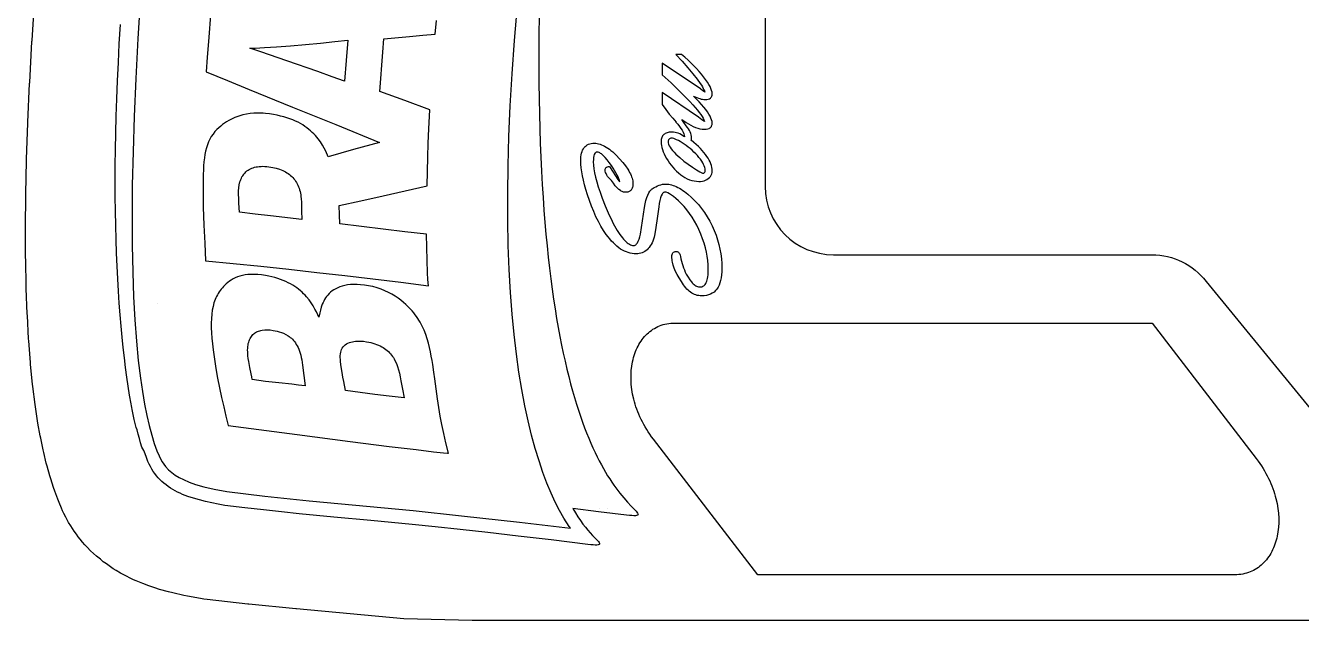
# Model space of a CAD drawing. Extents: x 0 to 500, y 0 to 300.
# Drawn here: x 0 to 280.2, y 0 to 130.6 of the extents above; entities that cross this region are included whole.
import ezdxf

# ---------------------------------------------------------------- set-up
doc = ezdxf.new("R2010")
doc.units = 0
doc.layers.add('Nível Padrão', color=18, linetype='CONTINUOUS')

msp = doc.modelspace()

# ---------------------------------------------------------------- linework, layer by layer
at = {"layer": 'Nível Padrão'}
msp.add_lwpolyline([(306.59, 16.59, 0.224903), (310.46, 14.76), (434.51, 14.76, 0.414214), (484.51, 64.76), (484.51, 234.76, 0.414214), (434.51, 284.76), (182.38, 284.76, 0.414214), (162.38, 264.76), (162.38, 95.32, 0.414184), (177.38, 80.32), (197.28, 80.31), (247.34, 80.31, -0.232852), (259.23, 74.46), (306.59, 16.59)], format="xyb", close=True, dxfattribs=at)
for points in [[(449.9, 0), (132.06, 0), (98.06, 0), (83.1, 0.36), (59.47, 2.54), (59.33, 2.55), (49.04, 3.58), (48.79, 3.6), (39.85, 4.61), (39.15, 4.7), (38.45, 4.82), (35.53, 5.36), (34.76, 5.51), (32.34, 6.06), (31.36, 6.31), (29.44, 6.84), (28.43, 7.15), (26.88, 7.68), (26.31, 7.88), (25.75, 8.1), (24.31, 8.7), (23.71, 8.96), (23.12, 9.24), (22.06, 9.77), (21.47, 10.07), (20.89, 10.4), (19.91, 10.98), (19.27, 11.37), (18.64, 11.79), (17.75, 12.42), (17.08, 12.91), (16.43, 13.43), (15.62, 14.11), (14.95, 14.7), (14.3, 15.33), (13.57, 16.07), (13.04, 16.63), (12.53, 17.22), (11.98, 17.87), (11.57, 18.39), (11.17, 18.92), (10.66, 19.64), (10.28, 20.19), (9.93, 20.75), (9.47, 21.52), (9.14, 22.09), (8.83, 22.67), (8.41, 23.49), (8.13, 24.08), (7.87, 24.67), (7.36, 25.89), (7.07, 26.62), (6.42, 28.38), (6.14, 29.19), (5.54, 31.07), (5.32, 31.8), (4.74, 33.9), (4.56, 34.56), (4, 36.88), (3.87, 37.49), (3.34, 40.03), (3.23, 40.58), (2.73, 43.36), (2.65, 43.87), (2.19, 46.89), (2.12, 47.4), (1.62, 51.37), (1.56, 51.87), (1.13, 56.21), (1.09, 56.67), (0.72, 61.41), (0.69, 61.82), (0.4, 66.98), (0.4, 66.98), (0.38, 67.35), (0.17, 72.93), (0.16, 73.27), (0.04, 79.3), (0.03, 79.61), (0, 86.09), (0, 86.37), (0.06, 93.33), (0.07, 93.59), (0.23, 101.04), (0.24, 101.28), (0.51, 109.24), (0.52, 109.46), (0.91, 117.94), (0.92, 118.14), (1.42, 127.15), (1.43, 127.34), (2.06, 136.91)], [(25.28, 137.19), (24.69, 127.81), (24.22, 118.99), (23.86, 110.68), (23.6, 102.89), (23.45, 95.59), (23.39, 88.78), (23.42, 82.42), (23.53, 76.52), (23.73, 71.05), (24.01, 66), (24.35, 61.36), (24.76, 57.1), (25.23, 53.21), (25.67, 50.25), (26.14, 47.53), (26.63, 45.04), (27.16, 42.78), (27.71, 40.73), (28.28, 38.89), (28.86, 37.24), (29.31, 36.12), (29.63, 35.47), (29.98, 34.86), (30.36, 34.3), (30.77, 33.78), (31.41, 33.11), (32.1, 32.5), (32.88, 31.93), (33.73, 31.41), (34.66, 30.93), (35.94, 30.37), (37.33, 29.88), (39.13, 29.36), (41.41, 28.82), (44.17, 28.3), (52.58, 27.31), (62.27, 26.31), (85.15, 24.12), (95.76, 23.01), (108.46, 21.59), (119.63, 20.25), (119.63, 20.25), (119.37, 20.62), (118.2, 22.48), (117.26, 24.16), (116.33, 25.98), (115.41, 27.98), (114.5, 30.15), (113.61, 32.49), (112.75, 35.03), (111.91, 37.75), (111.11, 40.68), (110.34, 43.81), (109.62, 47.15), (108.95, 50.71), (108.33, 54.5), (107.77, 58.51), (107.27, 62.77), (106.84, 67.28), (106.48, 72.04), (106.2, 77.05), (106, 82.34), (105.89, 87.89), (105.87, 93.73), (105.95, 99.86), (106.13, 106.27), (106.42, 112.99), (106.82, 120.02), (107.34, 127.36), (107.99, 135.02)], [(112.77, 132.54), (112.73, 128.77), (112.7, 125.08), (112.71, 121.49), (112.73, 117.98), (112.77, 114.56), (112.84, 111.22), (112.93, 107.97), (113.03, 104.8), (113.16, 101.71), (113.3, 98.7), (113.46, 95.76), (113.64, 92.91), (113.84, 90.13), (114.05, 87.43), (114.28, 84.8), (114.52, 82.25), (114.78, 79.77), (115.06, 77.35), (115.34, 75.01), (115.64, 72.74), (115.96, 70.54), (116.29, 68.4), (116.62, 66.33), (116.97, 64.32), (117.33, 62.37), (117.7, 60.49), (118.08, 58.67), (118.47, 56.91), (118.87, 55.2), (119.28, 53.56), (119.69, 51.97), (120.11, 50.44), (120.54, 48.96), (120.97, 47.53), (121.41, 46.16), (121.85, 44.84), (122.3, 43.57), (122.75, 42.34), (123.21, 41.17), (123.66, 40.04), (124.12, 38.95), (124.58, 37.92), (125.05, 36.92), (125.51, 35.97), (125.97, 35.05), (126.44, 34.18), (126.9, 33.35), (127.36, 32.55), (127.82, 31.79), (128.27, 31.07), (128.73, 30.38), (129.18, 29.72), (129.62, 29.1), (130.5, 27.94), (131.35, 26.9), (132.18, 25.96), (132.97, 25.13), (133.58, 24.52), (134.07, 24.01), (134.25, 23.79), (134.39, 23.6), (134.48, 23.44), (134.51, 23.3), (134.5, 23.24), (134.47, 23.18), (134.43, 23.14), (134.37, 23.1), (134.18, 23.04), (133.92, 23), (133.57, 23), (133.13, 23.02), (132.59, 23.06), (131.94, 23.14), (125.84, 23.88), (120.17, 24.56), (120.17, 24.56), (120.74, 23.62), (121.3, 22.74), (121.85, 21.92), (122.4, 21.16), (122.94, 20.46), (123.48, 19.82), (124, 19.23), (124.51, 18.69), (125.11, 18.08), (125.6, 17.57), (125.79, 17.35), (125.93, 17.16), (126.01, 17), (126.04, 16.86), (126.03, 16.8), (126.01, 16.75), (125.96, 16.7), (125.9, 16.66), (125.72, 16.6), (125.46, 16.57), (125.11, 16.56), (124.66, 16.58), (124.12, 16.63), (123.48, 16.7), (115.44, 17.68), (108.14, 18.54), (101.5, 19.3), (95.45, 19.96), (89.93, 20.55), (84.86, 21.07), (75.81, 21.95), (67.73, 22.71), (60.07, 23.45), (56.22, 23.84), (52.26, 24.27), (48.13, 24.74), (43.76, 25.26), (42.3, 25.53), (40.88, 25.81), (39.51, 26.12), (38.18, 26.46), (36.89, 26.83), (35.66, 27.24), (35.07, 27.46), (34.49, 27.7), (33.92, 27.95), (33.37, 28.21), (32.83, 28.49), (32.31, 28.78), (31.81, 29.09), (31.32, 29.42), (30.85, 29.76), (30.39, 30.13), (29.96, 30.51), (29.54, 30.91), (29.14, 31.33), (28.76, 31.78), (28.4, 32.24), (28.06, 32.73), (27.74, 33.24), (27.43, 33.78), (27.15, 34.34), (26.89, 34.93), (26.56, 35.76), (26.25, 36.6), (26.12, 36.97), (25.97, 37.34), (25.79, 37.71), (25.57, 38.09), (25.28, 39.02), (25.01, 39.96), (24.75, 40.9), (24.5, 41.85), (24.31, 42.41), (24.15, 42.98), (24.01, 43.55), (23.89, 44.11), (23.51, 45.93), (23.29, 47.13), (23.17, 47.61), (22.86, 49.48), (22.55, 51.42), (22.26, 53.43), (21.98, 55.52), (21.71, 57.68), (21.45, 59.92), (21.21, 62.23), (20.98, 64.62), (20.77, 67.09), (20.58, 69.65), (20.4, 72.28), (20.24, 75), (20.1, 77.8), (19.98, 80.69), (19.88, 83.67), (19.81, 86.73), (19.75, 89.89), (19.72, 93.13), (19.71, 96.47), (19.72, 99.9), (19.77, 103.42), (19.83, 107.04), (19.93, 110.76), (20.05, 114.58), (20.2, 118.49), (20.38, 122.51), (20.59, 126.63), (20.83, 130.85)], [(40.72, 133.85), (40.15, 127.16), (39.89, 123.72), (39.66, 120.46), (44.34, 118.54), (49.07, 116.61), (58.59, 112.75), (68.17, 108.88), (77.71, 104.99), (72.02, 103.42), (66.48, 101.85), (65.91, 103.04), (65.57, 103.7), (65.19, 104.38), (64.74, 105.08), (64.23, 105.78), (63.94, 106.13), (63.64, 106.49), (63.32, 106.84), (62.97, 107.18), (62.6, 107.52), (62.21, 107.85), (61.79, 108.18), (61.34, 108.5), (60.87, 108.81), (60.37, 109.1), (59.84, 109.39), (59.28, 109.66), (58.69, 109.92), (58.07, 110.16), (57.41, 110.39), (56.72, 110.59), (55.99, 110.78), (55.22, 110.95), (54.42, 111.1), (53.58, 111.22), (52.72, 111.32), (52.17, 111.37), (51.56, 111.4), (50.87, 111.41), (50.14, 111.38), (49.36, 111.32), (48.54, 111.2), (47.69, 111.02), (47.26, 110.91), (46.82, 110.77), (46.38, 110.62), (45.94, 110.45), (45.5, 110.25), (45.05, 110.04), (44.61, 109.79), (44.16, 109.53), (43.72, 109.23), (43.28, 108.91), (42.85, 108.57), (42.42, 108.19), (42, 107.78), (41.59, 107.34), (41.17, 106.81), (40.79, 106.26), (40.46, 105.69), (40.18, 105.08), (39.93, 104.45), (39.72, 103.79), (39.54, 103.09), (39.39, 102.35), (39.28, 101.57), (39.18, 100.74), (39.11, 99.86), (39.06, 98.94), (39.02, 97.96), (39, 96.92), (38.98, 94.66), (38.99, 92.73), (39.03, 90.77), (39.08, 88.81), (39.16, 86.83), (39.34, 82.89), (39.53, 79), (45.6, 78.4), (51.7, 77.77), (57.83, 77.12), (63.98, 76.45), (70.12, 75.75), (76.26, 75.02), (82.38, 74.26), (88.45, 73.46), (88.36, 74.91), (88.28, 76.33), (88.17, 79.12), (88.09, 81.92), (88.04, 84.83), (83.27, 85.38), (78.51, 85.94), (69, 87.07), (68.92, 89.1), (68.86, 91.13), (73.65, 92.18), (78.52, 93.28), (83.38, 94.38), (88.19, 95.42), (88.23, 98.58), (88.3, 101.71), (88.41, 104.84), (88.55, 107.99), (88.55, 107.99), (88.8, 112.17), (83.3, 114.17), (77.79, 116.16), (77.99, 119.05), (78.21, 121.94), (78.46, 124.83), (78.71, 127.72), (84.34, 128.25), (87.21, 128.52), (89.95, 128.76), (90.22, 131.75)], [(28.88, 69.53), (28.88, 69.53)], [(127.83, 24.56), (127.83, 24.56)]]:
    msp.add_lwpolyline(points, dxfattribs=at)
for points in [[(70.03, 118.42), (67.34, 119.41), (64.16, 120.55), (57.36, 122.92), (51.7, 124.87), (49.25, 125.71), (49.74, 125.69), (50.46, 125.71), (52.48, 125.81), (55.11, 125.98), (58.16, 126.22), (61.44, 126.5), (64.76, 126.81), (67.93, 127.13), (70.75, 127.45), (70.37, 122.94), (70.03, 118.42)], [(142.89, 109.45), (142.79, 109.45), (142.8, 109.45), (143.22, 108.96), (143.6, 108.5), (143.92, 108.06), (144.18, 107.64), (144.39, 107.25), (144.55, 106.89), (144.65, 106.54), (144.7, 106.22), (144.36, 106.46), (144.02, 106.66), (143.67, 106.84), (143.32, 106.98), (142.97, 107.09), (142.61, 107.17), (142.25, 107.21), (141.89, 107.23), (141.61, 107.22), (141.35, 107.2), (141.1, 107.15), (140.87, 107.1), (140.66, 107.02), (140.47, 106.93), (140.3, 106.82), (140.15, 106.7), (140.01, 106.56), (139.89, 106.4), (139.79, 106.23), (139.71, 106.03), (139.65, 105.83), (139.6, 105.6), (139.57, 105.36), (139.57, 105.11), (139.58, 104.7), (139.64, 104.28), (139.73, 103.84), (139.86, 103.39), (140.03, 102.93), (140.24, 102.44), (140.48, 101.95), (140.76, 101.44), (141.07, 100.93), (141.4, 100.44), (141.75, 99.97), (142.12, 99.51), (142.52, 99.08), (142.94, 98.66), (143.38, 98.27), (143.85, 97.89), (144.32, 97.54), (144.8, 97.25), (145.28, 96.99), (145.77, 96.79), (146.27, 96.62), (146.78, 96.51), (147.29, 96.44), (147.82, 96.42), (148.23, 96.43), (148.62, 96.48), (148.98, 96.57), (149.32, 96.68), (149.63, 96.83), (149.91, 97.02), (150.15, 97.24), (150.37, 97.5), (150.54, 97.79), (150.66, 98.09), (150.74, 98.4), (150.76, 98.73), (150.75, 99.11), (150.69, 99.49), (150.6, 99.88), (150.48, 100.28), (150.31, 100.68), (150.12, 101.08), (149.88, 101.49), (149.61, 101.91), (149.31, 102.33), (148.97, 102.76), (148.59, 103.19), (148.18, 103.63), (147.73, 104.08), (147.25, 104.52), (146.73, 104.98), (146.18, 105.44), (146.2, 105.54), (146.26, 105.9), (146.24, 106.26), (146.18, 106.61), (146.09, 106.95), (145.96, 107.29), (145.79, 107.63), (145.58, 107.95), (145.33, 108.27), (145.05, 108.59), (144.58, 109.32), (144.08, 110.04), (144.55, 109.69), (145.04, 109.36), (145.57, 109.04), (146.09, 108.75), (146.61, 108.49), (147.11, 108.27), (147.6, 108.09), (148.08, 107.97), (148.55, 107.89), (149.01, 107.86), (149.42, 107.88), (149.78, 107.95), (150.08, 108.05), (150.21, 108.12), (150.32, 108.2), (150.43, 108.29), (150.52, 108.39), (150.59, 108.5), (150.65, 108.62), (150.7, 108.75), (150.74, 108.9), (150.76, 109.21), (150.74, 109.56), (150.65, 109.94), (150.51, 110.34), (150.31, 110.76), (150.06, 111.21), (149.74, 111.69), (149.37, 112.19), (148.95, 112.71), (148.45, 113.28), (147.91, 113.88), (147.32, 114.5), (146.68, 115.15), (147.04, 114.98), (147.39, 114.82), (147.73, 114.7), (148.06, 114.59), (148.37, 114.51), (148.67, 114.45), (148.96, 114.41), (149.23, 114.4), (149.59, 114.42), (149.9, 114.48), (150.17, 114.58), (150.38, 114.72), (150.47, 114.81), (150.55, 114.9), (150.61, 115.01), (150.67, 115.12), (150.74, 115.38), (150.76, 115.68), (150.73, 116.01), (150.65, 116.38), (150.5, 116.79), (150.3, 117.23), (150.03, 117.7), (149.71, 118.22), (149.33, 118.77), (148.89, 119.35), (148.41, 119.96), (147.89, 120.56), (147.34, 121.18), (146.75, 121.79), (146.13, 122.41), (145.47, 123.04), (144.78, 123.67), (144.06, 124.3), (142.8, 124.3), (144.17, 122.79), (145.41, 121.38), (146.51, 120.06), (147.48, 118.84), (148.14, 117.94), (148.41, 117.54), (148.63, 117.17), (148.82, 116.84), (148.97, 116.54), (149.07, 116.28), (149.13, 116.05), (148.61, 116.41), (148.32, 116.63), (148.19, 116.72), (139.79, 122.41), (139.79, 119.83), (141.76, 118.04), (143.53, 116.33), (144.36, 115.52), (145.13, 114.73), (145.86, 113.96), (146.54, 113.22), (147.06, 112.63), (147.53, 112.08), (147.94, 111.57), (148.29, 111.1), (148.57, 110.67), (148.8, 110.27), (148.97, 109.92), (149.08, 109.6), (148.53, 109.97), (147.79, 110.51), (139.79, 115.92), (139.79, 113.29), (140.57, 112.2), (141.35, 111.19), (142.12, 110.28), (142.89, 109.45)], [(145.06, 108.58), (145.05, 108.58), (145.07, 108.56), (145.06, 108.58)], [(140.61, 95.84), (140.91, 95.83), (141.22, 95.8), (141.54, 95.74), (141.87, 95.66), (142.2, 95.55), (142.53, 95.43), (142.87, 95.28), (143.22, 95.11), (143.57, 94.91), (143.93, 94.69), (144.29, 94.45), (144.66, 94.18), (145.42, 93.58), (146.2, 92.89), (146.99, 92.12), (147.73, 91.31), (148.42, 90.46), (149.07, 89.57), (149.68, 88.64), (150.24, 87.67), (150.76, 86.66), (151.23, 85.61), (151.62, 84.59), (151.96, 83.58), (152.25, 82.55), (152.48, 81.52), (152.66, 80.48), (152.79, 79.43), (152.87, 78.38), (152.9, 77.32), (152.88, 76.59), (152.83, 75.9), (152.74, 75.27), (152.62, 74.68), (152.47, 74.14), (152.28, 73.64), (152.05, 73.19), (151.79, 72.79), (151.5, 72.44), (151.17, 72.13), (150.8, 71.88), (150.41, 71.66), (149.97, 71.5), (149.51, 71.38), (149, 71.31), (148.47, 71.29), (148.14, 71.3), (147.82, 71.34), (147.5, 71.4), (147.19, 71.49), (146.89, 71.6), (146.6, 71.73), (146.31, 71.9), (146.02, 72.08), (145.75, 72.29), (145.48, 72.53), (145.21, 72.79), (144.96, 73.08), (144.71, 73.39), (144.46, 73.73), (144.23, 74.09), (144, 74.47), (143.51, 75.23), (143.09, 75.96), (142.73, 76.67), (142.44, 77.36), (142.21, 78.03), (142.05, 78.68), (141.99, 78.99), (141.95, 79.3), (141.93, 79.6), (141.92, 79.9), (141.93, 80.17), (141.98, 80.4), (142.05, 80.59), (142.16, 80.75), (142.3, 80.87), (142.46, 80.96), (142.66, 81.01), (142.88, 81.03), (143.06, 81.02), (143.21, 80.96), (143.35, 80.88), (143.47, 80.76), (143.57, 80.61), (143.66, 80.42), (143.73, 80.2), (143.78, 79.94), (143.89, 79.42), (144.02, 78.91), (144.16, 78.41), (144.31, 77.92), (144.48, 77.44), (144.67, 76.97), (144.87, 76.52), (145.09, 76.08), (145.46, 75.41), (145.84, 74.83), (146.22, 74.35), (146.41, 74.13), (146.6, 73.95), (146.79, 73.78), (146.98, 73.64), (147.17, 73.51), (147.36, 73.41), (147.55, 73.34), (147.74, 73.28), (147.93, 73.25), (148.13, 73.24), (148.34, 73.25), (148.55, 73.3), (148.74, 73.38), (148.91, 73.49), (149.07, 73.63), (149.22, 73.8), (149.35, 74), (149.47, 74.24), (149.58, 74.5), (149.67, 74.8), (149.75, 75.13), (149.81, 75.49), (149.86, 75.88), (149.9, 76.3), (149.92, 77.24), (149.9, 78.13), (149.82, 79.04), (149.69, 79.97), (149.51, 80.91), (149.28, 81.86), (149, 82.83), (148.66, 83.82), (148.28, 84.82), (147.84, 85.83), (147.37, 86.79), (146.88, 87.71), (146.35, 88.57), (145.8, 89.39), (145.22, 90.16), (144.61, 90.89), (143.97, 91.56), (143.37, 92.15), (142.82, 92.65), (142.3, 93.08), (141.83, 93.43), (141.41, 93.71), (141.02, 93.9), (140.68, 94.02), (140.52, 94.05), (140.38, 94.06), (140.27, 94.05), (140.16, 94.01), (140.06, 93.95), (139.96, 93.86), (139.86, 93.74), (139.77, 93.61), (139.59, 93.26), (139.43, 92.81), (139.28, 92.25), (139.15, 91.6), (139.03, 90.85), (138.67, 88.24), (138.38, 86.26), (138.17, 84.91), (138.02, 84.18), (137.88, 83.74), (137.73, 83.32), (137.56, 82.93), (137.38, 82.57), (137.18, 82.24), (136.97, 81.94), (136.74, 81.67), (136.5, 81.42), (136.25, 81.21), (135.98, 81.02), (135.69, 80.86), (135.4, 80.73), (135.08, 80.63), (134.76, 80.56), (134.42, 80.52), (134.07, 80.5), (133.63, 80.52), (133.2, 80.57), (132.77, 80.65), (132.34, 80.77), (131.92, 80.92), (131.5, 81.11), (131.08, 81.32), (130.67, 81.57), (130.27, 81.86), (129.86, 82.18), (129.46, 82.53), (129.07, 82.91), (128.67, 83.33), (128.28, 83.78), (127.9, 84.27), (127.52, 84.79), (126.91, 85.67), (126.34, 86.61), (125.78, 87.61), (125.25, 88.67), (124.75, 89.79), (124.27, 90.96), (123.82, 92.19), (123.39, 93.48), (123.04, 94.61), (122.74, 95.68), (122.49, 96.7), (122.28, 97.65), (122.12, 98.55), (122, 99.39), (121.93, 100.17), (121.91, 100.89), (121.92, 101.36), (121.96, 101.81), (122.02, 102.22), (122.1, 102.6), (122.2, 102.96), (122.33, 103.28), (122.48, 103.57), (122.66, 103.83), (122.86, 104.06), (123.08, 104.26), (123.33, 104.42), (123.6, 104.56), (123.89, 104.67), (124.2, 104.75), (124.54, 104.79), (124.91, 104.81), (125.21, 104.79), (125.52, 104.75), (125.84, 104.69), (126.16, 104.59), (126.48, 104.47), (126.82, 104.32), (127.15, 104.15), (127.5, 103.95), (127.84, 103.72), (128.2, 103.47), (128.55, 103.19), (128.92, 102.88), (129.29, 102.55), (129.66, 102.18), (130.43, 101.38), (131.12, 100.58), (131.72, 99.82), (132.23, 99.09), (132.45, 98.74), (132.64, 98.4), (132.82, 98.07), (132.97, 97.75), (133.09, 97.43), (133.2, 97.13), (133.28, 96.83), (133.33, 96.54), (133.37, 96.26), (133.38, 95.99), (133.35, 95.53), (133.32, 95.32), (133.27, 95.13), (133.21, 94.95), (133.14, 94.79), (133.05, 94.64), (132.95, 94.51), (132.84, 94.4), (132.71, 94.3), (132.57, 94.21), (132.42, 94.14), (132.25, 94.09), (132.07, 94.05), (131.88, 94.03), (131.67, 94.02), (131.5, 94.03), (131.33, 94.06), (131.16, 94.11), (130.98, 94.18), (130.81, 94.27), (130.63, 94.39), (130.26, 94.67), (129.88, 95.03), (129.49, 95.48), (129.08, 96), (128.67, 96.61), (128.35, 96.92), (128.06, 97.23), (127.82, 97.53), (127.63, 97.82), (127.48, 98.12), (127.37, 98.4), (127.3, 98.68), (127.28, 98.96), (127.3, 99.13), (127.34, 99.28), (127.41, 99.4), (127.52, 99.51), (127.65, 99.58), (127.81, 99.64), (128, 99.68), (128.22, 99.69), (129.52, 97.64), (130.06, 96.84), (130.29, 96.54), (130.5, 96.31), (130.41, 96.64), (130.28, 97), (130.11, 97.39), (129.9, 97.82), (129.64, 98.29), (129.35, 98.79), (129.01, 99.32), (128.63, 99.89), (128.14, 100.58), (127.68, 101.19), (127.24, 101.7), (126.83, 102.11), (126.45, 102.44), (126.27, 102.57), (126.09, 102.67), (125.93, 102.75), (125.76, 102.81), (125.61, 102.85), (125.46, 102.86), (125.37, 102.85), (125.28, 102.82), (125.19, 102.78), (125.12, 102.72), (125.04, 102.65), (124.98, 102.55), (124.87, 102.32), (124.78, 102.02), (124.72, 101.65), (124.68, 101.21), (124.67, 100.71), (124.7, 99.98), (124.79, 99.17), (124.94, 98.29), (125.15, 97.34), (125.42, 96.31), (125.75, 95.2), (126.15, 94.02), (126.6, 92.76), (127.26, 91.07), (127.93, 89.49), (128.28, 88.74), (128.63, 88.02), (128.98, 87.33), (129.34, 86.66), (129.93, 85.65), (130.5, 84.76), (130.78, 84.38), (131.06, 84.02), (131.32, 83.7), (131.59, 83.41), (131.85, 83.16), (132.1, 82.94), (132.35, 82.75), (132.59, 82.6), (132.83, 82.48), (133.06, 82.39), (133.29, 82.34), (133.51, 82.33), (133.63, 82.34), (133.74, 82.37), (133.86, 82.41), (133.97, 82.48), (134.07, 82.57), (134.17, 82.68), (134.37, 82.95), (134.55, 83.31), (134.72, 83.74), (134.88, 84.25), (135.03, 84.84), (135.89, 90.66), (136.05, 91.49), (136.23, 92.22), (136.42, 92.87), (136.63, 93.43), (136.85, 93.91), (137.09, 94.29), (137.22, 94.45), (137.35, 94.59), (137.48, 94.71), (137.62, 94.81), (138.01, 95.05), (138.4, 95.26), (138.78, 95.44), (139.16, 95.58), (139.53, 95.7), (139.89, 95.78), (140.25, 95.83), (140.61, 95.84)], [(141.1, 105.18), (141.12, 104.89), (141.2, 104.58), (141.34, 104.26), (141.52, 103.92), (141.76, 103.57), (142.05, 103.2), (142.4, 102.82), (142.8, 102.43), (143.65, 101.64), (144.55, 100.89), (145.48, 100.18), (146.45, 99.51), (147.35, 98.95), (148.04, 98.55), (148.52, 98.31), (148.67, 98.25), (148.78, 98.23), (148.86, 98.24), (148.94, 98.26), (149.02, 98.31), (149.09, 98.37), (149.15, 98.47), (149.2, 98.59), (149.22, 98.73), (149.23, 98.9), (149.21, 99.19), (149.15, 99.49), (149.04, 99.81), (148.89, 100.15), (148.7, 100.51), (148.47, 100.88), (148.19, 101.27), (147.87, 101.68), (147.52, 102.09), (147.15, 102.49), (146.76, 102.87), (146.36, 103.25), (145.95, 103.61), (145.52, 103.96), (145.07, 104.3), (144.61, 104.62), (144.16, 104.92), (143.73, 105.18), (143.34, 105.4), (142.97, 105.58), (142.64, 105.72), (142.33, 105.82), (142.05, 105.88), (141.81, 105.9), (141.66, 105.89), (141.52, 105.85), (141.4, 105.78), (141.3, 105.68), (141.21, 105.58), (141.15, 105.46), (141.11, 105.33), (141.1, 105.18)], [(141.1, 105.18), (141.1, 105.18), (141.1, 105.18), (141.1, 105.18)], [(146.18, 105.44), (146.16, 105.42), (146.14, 105.47), (146.18, 105.44)], [(60.57, 91.79), (60.6, 89.94), (60.64, 88.08), (53.79, 88.85), (50.39, 89.25), (46.97, 89.69), (46.87, 91.65), (46.82, 92.69), (46.79, 93.62), (46.8, 94.33), (46.84, 95.02), (46.94, 95.67), (47.09, 96.29), (47.18, 96.58), (47.28, 96.87), (47.4, 97.14), (47.53, 97.4), (47.68, 97.65), (47.84, 97.89), (48.01, 98.12), (48.2, 98.33), (48.41, 98.53), (48.62, 98.71), (48.86, 98.88), (49.11, 99.04), (49.38, 99.18), (49.66, 99.31), (49.96, 99.42), (50.27, 99.51), (50.61, 99.59), (50.96, 99.65), (51.32, 99.69), (51.71, 99.72), (52.11, 99.73), (52.54, 99.71), (52.98, 99.68), (53.44, 99.63), (54.27, 99.49), (55.05, 99.31), (55.79, 99.08), (56.14, 98.95), (56.47, 98.81), (56.79, 98.65), (57.1, 98.49), (57.4, 98.31), (57.68, 98.12), (57.95, 97.92), (58.21, 97.7), (58.45, 97.48), (58.69, 97.24), (58.9, 96.99), (59.11, 96.73), (59.3, 96.45), (59.48, 96.17), (59.65, 95.87), (59.8, 95.56), (59.94, 95.24), (60.06, 94.91), (60.17, 94.56), (60.27, 94.2), (60.36, 93.83), (60.43, 93.45), (60.48, 93.05), (60.53, 92.64), (60.57, 91.79)], [(140.59, 95.84), (140.61, 95.84), (140.61, 95.84), (140.59, 95.84)], [(64.43, 66.57), (64.18, 67.14), (63.89, 67.75), (63.56, 68.39), (63.18, 69.06), (62.75, 69.73), (62.26, 70.41), (61.69, 71.09), (61.39, 71.43), (61.06, 71.76), (60.71, 72.08), (60.35, 72.41), (59.96, 72.72), (59.55, 73.03), (59.12, 73.33), (58.66, 73.62), (58.18, 73.89), (57.68, 74.16), (57.15, 74.42), (56.59, 74.66), (56.01, 74.89), (55.4, 75.1), (54.76, 75.29), (54.09, 75.47), (53.39, 75.63), (52.66, 75.77), (51.81, 75.9), (51, 75.98), (50.24, 76.01), (49.52, 76.01), (48.84, 75.96), (48.21, 75.88), (47.62, 75.76), (47.06, 75.62), (46.54, 75.44), (46.05, 75.23), (45.6, 75.01), (45.18, 74.76), (44.78, 74.49), (44.41, 74.21), (44.07, 73.91), (43.75, 73.61), (43.48, 73.33), (43.22, 73.05), (42.97, 72.75), (42.74, 72.45), (42.53, 72.15), (42.32, 71.83), (42.13, 71.51), (41.96, 71.17), (41.79, 70.83), (41.65, 70.48), (41.51, 70.11), (41.38, 69.74), (41.17, 68.96), (41.01, 68.13), (40.89, 67.25), (40.81, 66.31), (40.78, 65.32), (40.79, 64.27), (40.83, 63.15), (40.92, 61.97), (41.03, 60.72), (41.19, 59.4), (41.46, 57.38), (41.8, 55.31), (42.17, 53.22), (42.59, 51.1), (43.04, 48.99), (43.51, 46.9), (43.99, 44.85), (44.49, 42.85), (59.65, 40.83), (71.28, 39.31), (79.83, 38.23), (85.78, 37.51), (89.6, 37.07), (91.75, 36.85), (92.69, 36.77), (92.91, 36.76), (92.31, 39.02), (91.82, 41.09), (91.42, 43.02), (91.07, 44.88), (90.76, 46.75), (90.46, 48.69), (89.85, 53.07), (89.64, 54.53), (89.41, 56.21), (89.27, 57.1), (89.1, 58.03), (88.92, 58.97), (88.71, 59.93), (88.46, 60.89), (88.19, 61.85), (87.87, 62.8), (87.51, 63.74), (87.1, 64.64), (86.88, 65.08), (86.64, 65.51), (86.39, 65.93), (86.13, 66.34), (85.85, 66.74), (85.56, 67.12), (85.23, 67.54), (84.86, 67.97), (84.45, 68.43), (84, 68.89), (83.51, 69.37), (82.98, 69.84), (82.41, 70.31), (81.8, 70.77), (81.14, 71.22), (80.44, 71.64), (79.7, 72.05), (78.91, 72.42), (78.07, 72.76), (77.19, 73.06), (76.26, 73.31), (75.77, 73.42), (75.28, 73.51), (74.4, 73.65), (73.57, 73.73), (72.79, 73.78), (72.06, 73.78), (71.37, 73.75), (70.73, 73.68), (70.12, 73.57), (69.56, 73.44), (69.04, 73.27), (68.56, 73.08), (68.11, 72.86), (67.7, 72.62), (67.33, 72.36), (66.98, 72.08), (66.66, 71.78), (66.38, 71.47), (66.12, 71.15), (65.88, 70.82), (65.67, 70.49), (65.48, 70.15), (65.32, 69.81), (65.17, 69.47), (64.93, 68.79), (64.74, 68.15), (64.61, 67.55), (64.43, 66.57)], [(197.28, 65.31), (247.34, 65.31), (270.23, 35.56), (270.63, 35.02), (271.01, 34.48), (271.37, 33.94), (271.72, 33.4), (272.05, 32.85), (272.36, 32.3), (272.66, 31.75), (272.93, 31.2), (273.19, 30.65), (273.44, 30.09), (273.66, 29.54), (273.87, 28.99), (274.07, 28.43), (274.25, 27.88), (274.41, 27.33), (274.55, 26.78), (274.8, 25.69), (274.98, 24.61), (275.1, 23.54), (275.16, 22.49), (275.16, 21.47), (275.1, 20.46), (274.99, 19.49), (274.82, 18.54), (274.72, 18.08), (274.6, 17.63), (274.47, 17.19), (274.33, 16.75), (274.17, 16.33), (274, 15.92), (273.82, 15.51), (273.62, 15.12), (273.41, 14.74), (273.19, 14.37), (272.96, 14.02), (272.72, 13.67), (272.46, 13.34), (272.19, 13.02), (271.91, 12.72), (271.62, 12.43), (271.32, 12.16), (271.01, 11.9), (270.69, 11.65), (270.35, 11.42), (270, 11.21), (269.65, 11.01), (269.28, 10.83), (268.91, 10.67), (268.52, 10.53), (268.12, 10.4), (267.71, 10.29), (267.3, 10.2), (266.87, 10.13), (266.44, 10.08), (265.99, 10.05), (265.54, 10.04), (197.28, 10.04), (189.96, 10.05), (160.77, 10.05), (137.88, 39.8), (137.48, 40.34), (137.1, 40.88), (136.74, 41.42), (136.39, 41.96), (136.06, 42.51), (135.75, 43.06), (135.45, 43.61), (135.18, 44.16), (134.92, 44.71), (134.67, 45.27), (134.45, 45.82), (134.24, 46.37), (134.04, 46.93), (133.86, 47.48), (133.7, 48.03), (133.56, 48.58), (133.31, 49.67), (133.13, 50.75), (133.01, 51.82), (132.95, 52.87), (132.95, 53.89), (133.01, 54.9), (133.12, 55.87), (133.29, 56.82), (133.39, 57.28), (133.51, 57.73), (133.64, 58.17), (133.78, 58.61), (133.94, 59.03), (134.11, 59.45), (134.29, 59.85), (134.49, 60.24), (134.7, 60.62), (134.92, 60.99), (135.15, 61.34), (135.39, 61.69), (135.65, 62.02), (135.92, 62.34), (136.2, 62.64), (136.49, 62.93), (136.79, 63.2), (137.1, 63.46), (137.43, 63.71), (137.76, 63.94), (138.11, 64.15), (138.46, 64.35), (138.83, 64.53), (139.21, 64.69), (139.59, 64.83), (139.99, 64.96), (140.4, 65.07), (140.81, 65.16), (141.24, 65.23), (141.67, 65.28), (142.12, 65.31), (142.57, 65.32), (189.96, 65.32), (197.28, 65.31)], [(49.75, 52.92), (49.66, 53.51), (49.54, 54.16), (49.28, 55.53), (49.02, 56.9), (48.91, 57.54), (48.83, 58.13), (48.8, 58.57), (48.78, 58.99), (48.77, 59.39), (48.79, 59.77), (48.82, 60.13), (48.86, 60.47), (48.92, 60.8), (49, 61.1), (49.09, 61.39), (49.19, 61.66), (49.31, 61.92), (49.45, 62.15), (49.59, 62.37), (49.75, 62.58), (49.92, 62.77), (50.11, 62.94), (50.3, 63.09), (50.51, 63.23), (50.73, 63.36), (50.96, 63.47), (51.19, 63.56), (51.44, 63.64), (51.7, 63.71), (51.97, 63.76), (52.53, 63.83), (53.13, 63.84), (53.75, 63.79), (54.4, 63.7), (55.24, 63.54), (55.7, 63.42), (56.18, 63.27), (56.67, 63.08), (57.16, 62.83), (57.66, 62.54), (57.9, 62.36), (58.14, 62.17), (58.37, 61.97), (58.6, 61.74), (58.83, 61.49), (59.05, 61.23), (59.26, 60.94), (59.46, 60.63), (59.65, 60.29), (59.83, 59.93), (60, 59.55), (60.16, 59.14), (60.31, 58.7), (60.44, 58.23), (60.56, 57.73), (60.66, 57.21), (60.75, 56.65), (60.82, 56.06), (61.08, 53.8), (61.37, 51.54), (59.94, 51.71), (58.5, 51.86), (55.6, 52.16), (54.14, 52.31), (52.68, 52.48), (51.22, 52.68), (49.75, 52.92)], [(74.86, 61.21), (75.35, 61.12), (75.82, 61.01), (76.27, 60.89), (76.69, 60.76), (77.1, 60.62), (77.48, 60.46), (77.85, 60.3), (78.2, 60.12), (78.53, 59.93), (78.84, 59.73), (79.13, 59.51), (79.41, 59.29), (79.67, 59.05), (79.92, 58.81), (80.16, 58.55), (80.37, 58.28), (80.58, 58), (80.77, 57.72), (80.95, 57.42), (81.12, 57.11), (81.42, 56.46), (81.69, 55.77), (81.91, 55.04), (82.11, 54.28), (82.28, 53.48), (82.43, 52.65), (82.75, 50.78), (83.11, 48.92), (79.87, 49.28), (76.68, 49.66), (73.49, 50.06), (70.26, 50.51), (69.86, 52.48), (69.68, 53.42), (69.49, 54.46), (69.3, 55.7), (69.17, 56.79), (69.13, 57.28), (69.11, 57.73), (69.12, 58.15), (69.15, 58.54), (69.2, 58.9), (69.29, 59.23), (69.4, 59.53), (69.54, 59.82), (69.72, 60.08), (69.93, 60.31), (70.18, 60.54), (70.46, 60.74), (70.78, 60.9), (71.11, 61.04), (71.44, 61.14), (71.78, 61.22), (72.12, 61.28), (72.46, 61.33), (73.11, 61.36), (73.71, 61.34), (74.22, 61.3), (74.86, 61.21)], [(125.97, 24.56), (125.97, 24.56), (125.97, 24.56)]]:
    msp.add_lwpolyline(points, close=True, dxfattribs=at)

doc.saveas('drawing.dxf')
